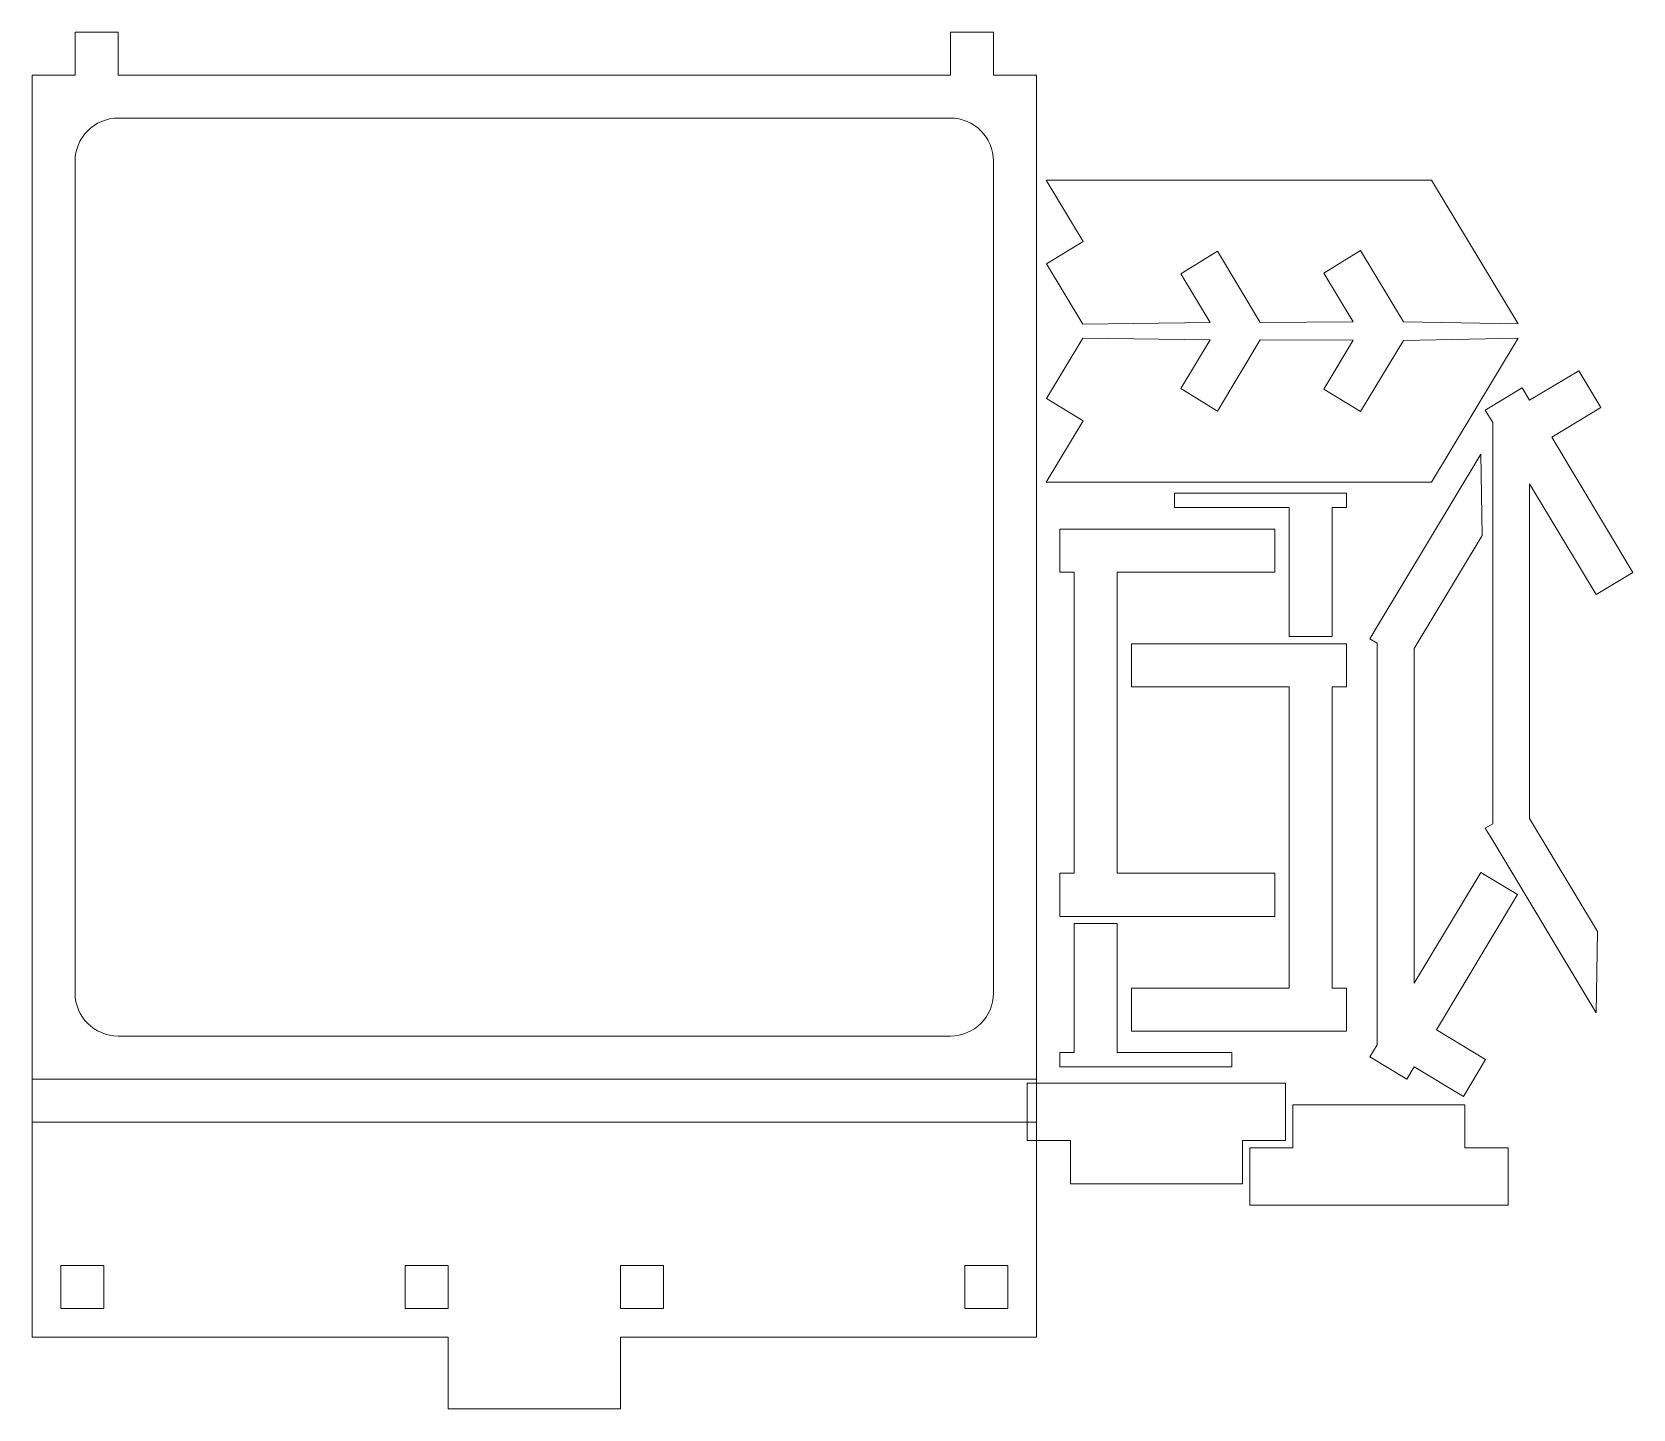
# Model space of a CAD drawing. Header units: centimetres. Extents: x -67.6 to -20.6, y -25.4 to 27.8.
# Drawn here: x -52.31 to -41.15, y -25.35 to -15.75 of the extents above; entities that cross this region are included whole.
import ezdxf

# ---------------------------------------------------------------- set-up
doc = ezdxf.new("R2010")
doc.units = ezdxf.units.CM
doc.header["$MEASUREMENT"] = 0
doc.layers.add('Layer 1', color=7, linetype='Continuous')

msp = doc.modelspace()

# ---------------------------------------------------------------- linework, layer by layer
at = {"layer": 'Layer 1', "color": 250, "lineweight": 9}
for points, knots in [([(-52.30775, -16.0543), (-52.30775, -16.0543), (-52.00775, -16.0543), (-52.00775, -16.0543), (-52.00775, -16.0543), (-52.00775, -15.7543), (-52.00775, -15.7543), (-52.00775, -15.7543), (-51.70775, -15.7543), (-51.70775, -15.7543), (-51.70775, -15.7543), (-51.70775, -16.0543), (-51.70775, -16.0543), (-51.70775, -16.0543), (-45.90775, -16.0543), (-45.90775, -16.0543), (-45.90775, -16.0543), (-45.90775, -15.7543), (-45.90775, -15.7543), (-45.90775, -15.7543), (-45.60775, -15.7543), (-45.60775, -15.7543), (-45.60775, -15.7543), (-45.60775, -16.0543), (-45.60775, -16.0543), (-45.60775, -16.0543), (-45.30775, -16.0543), (-45.30775, -16.0543), (-45.30775, -18.98763), (-45.30775, -21.92097), (-45.30775, -24.8543), (-45.30775, -24.8543), (-48.20775, -24.8543), (-48.20775, -24.8543), (-48.20775, -24.8543), (-48.20775, -25.3543), (-48.20775, -25.3543), (-48.20775, -25.3543), (-49.40775, -25.3543), (-49.40775, -25.3543), (-49.40775, -25.3543), (-49.40775, -24.8543), (-49.40775, -24.8543), (-49.40775, -24.8543), (-52.30775, -24.8543), (-52.30775, -24.8543), (-52.30775, -21.92097), (-52.30775, -18.98763), (-52.30775, -16.0543)], [0, 0, 0, 0, 0.0625, 0.0625, 0.0625, 0.125, 0.125, 0.125, 0.1875, 0.1875, 0.1875, 0.25, 0.25, 0.25, 0.3125, 0.3125, 0.3125, 0.375, 0.375, 0.375, 0.4375, 0.4375, 0.4375, 0.5, 0.5, 0.5, 0.5625, 0.5625, 0.5625, 0.625, 0.625, 0.625, 0.6875, 0.6875, 0.6875, 0.75, 0.75, 0.75, 0.8125, 0.8125, 0.8125, 0.875, 0.875, 0.875, 0.9375, 0.9375, 0.9375, 1, 1, 1, 1]), ([(-51.70775, -16.3543), (-51.70775, -16.3543), (-45.90775, -16.3543), (-45.90775, -16.3543), (-45.74275, -16.3543), (-45.60775, -16.4893), (-45.60775, -16.65431), (-45.60775, -16.65431), (-45.60775, -22.45429), (-45.60775, -22.45429), (-45.60775, -22.6193), (-45.74275, -22.7543), (-45.90775, -22.7543), (-45.90775, -22.7543), (-51.70775, -22.7543), (-51.70775, -22.7543), (-51.87274, -22.7543), (-52.00775, -22.6193), (-52.00775, -22.45429), (-52.00775, -22.45429), (-52.00775, -16.65431), (-52.00775, -16.65431), (-52.00775, -16.4893), (-51.87274, -16.3543), (-51.70775, -16.3543)], [0, 0, 0, 0, 0.125, 0.125, 0.125, 0.25, 0.25, 0.25, 0.375, 0.375, 0.375, 0.5, 0.5, 0.5, 0.625, 0.625, 0.625, 0.75, 0.75, 0.75, 0.875, 0.875, 0.875, 1, 1, 1, 1]), ([(-44.98582, -17.79015), (-44.98582, -17.79015), (-44.09814, -17.78001), (-44.09814, -17.78001), (-44.09814, -17.78001), (-44.30252, -17.44036), (-44.30252, -17.44036), (-44.30252, -17.44036), (-44.04733, -17.2826), (-44.04733, -17.2826), (-44.04733, -17.2826), (-43.74829, -17.77956), (-43.74829, -17.77956), (-43.74829, -17.77956), (-43.10091, -17.77569), (-43.10091, -17.77569), (-43.10091, -17.77569), (-43.30529, -17.43605), (-43.30529, -17.43605), (-43.30529, -17.43605), (-43.0501, -17.27828), (-43.0501, -17.27828), (-43.0501, -17.27828), (-42.75106, -17.77525), (-42.75106, -17.77525), (-42.75106, -17.77525), (-41.95168, -17.7897), (-41.95168, -17.7897), (-41.95168, -17.7897), (-42.55534, -16.78649), (-42.55534, -16.78649), (-42.55534, -16.78649), (-45.23962, -16.78649), (-45.23962, -16.78649), (-45.23962, -16.78649), (-44.98183, -17.21491), (-44.98183, -17.21491), (-44.98183, -17.21491), (-45.23888, -17.36958), (-45.23888, -17.36958), (-45.23888, -17.36958), (-44.98582, -17.79015), (-44.98582, -17.79015)], [0, 0, 0, 0, 0.07142857, 0.07142857, 0.07142857, 0.14285714, 0.14285714, 0.14285714, 0.21428571, 0.21428571, 0.21428571, 0.28571429, 0.28571429, 0.28571429, 0.35714286, 0.35714286, 0.35714286, 0.42857143, 0.42857143, 0.42857143, 0.5, 0.5, 0.5, 0.57142857, 0.57142857, 0.57142857, 0.64285714, 0.64285714, 0.64285714, 0.71428571, 0.71428571, 0.71428571, 0.78571429, 0.78571429, 0.78571429, 0.85714286, 0.85714286, 0.85714286, 0.92857143, 0.92857143, 0.92857143, 1, 1, 1, 1]), ([(-44.98582, -17.88925), (-44.98582, -17.88925), (-44.09814, -17.89939), (-44.09814, -17.89939), (-44.09814, -17.89939), (-44.30252, -18.23904), (-44.30252, -18.23904), (-44.30252, -18.23904), (-44.04733, -18.3968), (-44.04733, -18.3968), (-44.04733, -18.3968), (-43.74829, -17.89984), (-43.74829, -17.89984), (-43.74829, -17.89984), (-43.10091, -17.90371), (-43.10091, -17.90371), (-43.10091, -17.90371), (-43.30529, -18.24335), (-43.30529, -18.24335), (-43.30529, -18.24335), (-43.0501, -18.40112), (-43.0501, -18.40112), (-43.0501, -18.40112), (-42.75106, -17.90415), (-42.75106, -17.90415), (-42.75106, -17.90415), (-41.95168, -17.8897), (-41.95168, -17.8897), (-41.95168, -17.8897), (-42.55534, -18.89291), (-42.55534, -18.89291), (-42.55534, -18.89291), (-45.23962, -18.89291), (-45.23962, -18.89291), (-45.23962, -18.89291), (-44.98183, -18.46449), (-44.98183, -18.46449), (-44.98183, -18.46449), (-45.23888, -18.30982), (-45.23888, -18.30982), (-45.23888, -18.30982), (-44.98582, -17.88925), (-44.98582, -17.88925)], [0, 0, 0, 0, 0.07142857, 0.07142857, 0.07142857, 0.14285714, 0.14285714, 0.14285714, 0.21428571, 0.21428571, 0.21428571, 0.28571429, 0.28571429, 0.28571429, 0.35714286, 0.35714286, 0.35714286, 0.42857143, 0.42857143, 0.42857143, 0.5, 0.5, 0.5, 0.57142857, 0.57142857, 0.57142857, 0.64285714, 0.64285714, 0.64285714, 0.71428571, 0.71428571, 0.71428571, 0.78571429, 0.78571429, 0.78571429, 0.85714286, 0.85714286, 0.85714286, 0.92857143, 0.92857143, 0.92857143, 1, 1, 1, 1]), ([(-41.87137, -21.23673), (-41.87137, -21.23673), (-41.87136, -18.90435), (-41.87136, -18.90435), (-41.87136, -18.90435), (-41.40832, -19.6761), (-41.40832, -19.6761), (-41.40832, -19.6761), (-41.15107, -19.52175), (-41.15107, -19.52175), (-41.15107, -19.52175), (-41.71701, -18.5785), (-41.71701, -18.5785), (-41.71701, -18.5785), (-41.37401, -18.37271), (-41.37401, -18.37271), (-41.37401, -18.37271), (-41.52836, -18.11546), (-41.52836, -18.11546), (-41.52836, -18.11546), (-41.87136, -18.32126), (-41.87136, -18.32126), (-41.87136, -18.32126), (-41.92281, -18.23551), (-41.92281, -18.23551), (-41.92281, -18.23551), (-42.18006, -18.38985), (-42.18006, -18.38985), (-42.18006, -18.38985), (-42.12861, -18.4756), (-42.12861, -18.4756), (-42.12861, -18.4756), (-42.12862, -21.27446), (-42.12862, -21.27446), (-42.12862, -21.27446), (-42.18007, -21.30533), (-42.18007, -21.30533), (-42.18007, -21.30533), (-42.12862, -21.39108), (-42.12862, -21.39108), (-42.12862, -21.39108), (-41.40833, -22.59157), (-41.40833, -22.59157), (-41.40833, -22.59157), (-41.39829, -22.02521), (-41.39829, -22.02521), (-41.39829, -22.02521), (-41.87137, -21.23673), (-41.87137, -21.23673)], [0, 0, 0, 0, 0.0625, 0.0625, 0.0625, 0.125, 0.125, 0.125, 0.1875, 0.1875, 0.1875, 0.25, 0.25, 0.25, 0.3125, 0.3125, 0.3125, 0.375, 0.375, 0.375, 0.4375, 0.4375, 0.4375, 0.5, 0.5, 0.5, 0.5625, 0.5625, 0.5625, 0.625, 0.625, 0.625, 0.6875, 0.6875, 0.6875, 0.75, 0.75, 0.75, 0.8125, 0.8125, 0.8125, 0.875, 0.875, 0.875, 0.9375, 0.9375, 0.9375, 1, 1, 1, 1]), ([(-42.67544, -20.05334), (-42.67544, -20.05334), (-42.67544, -22.38572), (-42.67544, -22.38572), (-42.67544, -22.38572), (-42.21239, -21.61398), (-42.21239, -21.61398), (-42.21239, -21.61398), (-41.95515, -21.76833), (-41.95515, -21.76833), (-41.95515, -21.76833), (-42.52109, -22.71157), (-42.52109, -22.71157), (-42.52109, -22.71157), (-42.17809, -22.91737), (-42.17809, -22.91737), (-42.17809, -22.91737), (-42.33244, -23.17461), (-42.33244, -23.17461), (-42.33244, -23.17461), (-42.67544, -22.96882), (-42.67544, -22.96882), (-42.67544, -22.96882), (-42.72689, -23.05456), (-42.72689, -23.05456), (-42.72689, -23.05456), (-42.98414, -22.90022), (-42.98414, -22.90022), (-42.98414, -22.90022), (-42.93269, -22.81447), (-42.93269, -22.81447), (-42.93269, -22.81447), (-42.93269, -20.01561), (-42.93269, -20.01561), (-42.93269, -20.01561), (-42.98414, -19.98474), (-42.98414, -19.98474), (-42.98414, -19.98474), (-42.93269, -19.89899), (-42.93269, -19.89899), (-42.93269, -19.89899), (-42.21239, -18.6985), (-42.21239, -18.6985), (-42.21239, -18.6985), (-42.20236, -19.26487), (-42.20236, -19.26487), (-42.20236, -19.26487), (-42.67544, -20.05334), (-42.67544, -20.05334)], [0, 0, 0, 0, 0.0625, 0.0625, 0.0625, 0.125, 0.125, 0.125, 0.1875, 0.1875, 0.1875, 0.25, 0.25, 0.25, 0.3125, 0.3125, 0.3125, 0.375, 0.375, 0.375, 0.4375, 0.4375, 0.4375, 0.5, 0.5, 0.5, 0.5625, 0.5625, 0.5625, 0.625, 0.625, 0.625, 0.6875, 0.6875, 0.6875, 0.75, 0.75, 0.75, 0.8125, 0.8125, 0.8125, 0.875, 0.875, 0.875, 0.9375, 0.9375, 0.9375, 1, 1, 1, 1]), ([(-43.14634, -18.96971), (-43.14634, -18.96971), (-43.14634, -19.06971), (-43.14634, -19.06971), (-43.14634, -19.06971), (-43.24634, -19.06971), (-43.24634, -19.06971), (-43.24634, -19.06971), (-43.24634, -19.96971), (-43.24634, -19.96971), (-43.24634, -19.96971), (-43.54634, -19.96971), (-43.54634, -19.96971), (-43.54634, -19.96971), (-43.54634, -19.06971), (-43.54634, -19.06971), (-43.54634, -19.06971), (-44.34634, -19.06971), (-44.34634, -19.06971), (-44.34634, -19.06971), (-44.34634, -18.96971), (-44.34634, -18.96971), (-43.94634, -18.96971), (-43.54634, -18.96971), (-43.14634, -18.96971)], [0, 0, 0, 0, 0.125, 0.125, 0.125, 0.25, 0.25, 0.25, 0.375, 0.375, 0.375, 0.5, 0.5, 0.5, 0.625, 0.625, 0.625, 0.75, 0.75, 0.75, 0.875, 0.875, 0.875, 1, 1, 1, 1]), ([(-45.14634, -19.51971), (-45.14634, -19.51971), (-45.14634, -19.21971), (-45.14634, -19.21971), (-45.14634, -19.21971), (-43.64634, -19.21971), (-43.64634, -19.21971), (-43.64634, -19.21971), (-43.64634, -19.51971), (-43.64634, -19.51971), (-43.64634, -19.51971), (-44.74634, -19.51971), (-44.74634, -19.51971), (-44.74634, -19.51971), (-44.74634, -21.61971), (-44.74634, -21.61971), (-44.74634, -21.61971), (-43.64634, -21.61971), (-43.64634, -21.61971), (-43.64634, -21.61971), (-43.64634, -21.91971), (-43.64634, -21.91971), (-43.64634, -21.91971), (-45.14634, -21.91971), (-45.14634, -21.91971), (-45.14634, -21.91971), (-45.14634, -21.61971), (-45.14634, -21.61971), (-45.14634, -21.61971), (-45.04634, -21.61971), (-45.04634, -21.61971), (-45.04634, -21.61971), (-45.04634, -19.51971), (-45.04634, -19.51971), (-45.04634, -19.51971), (-45.14634, -19.51971), (-45.14634, -19.51971)], [0, 0, 0, 0, 0.08333333, 0.08333333, 0.08333333, 0.16666667, 0.16666667, 0.16666667, 0.25, 0.25, 0.25, 0.33333333, 0.33333333, 0.33333333, 0.41666667, 0.41666667, 0.41666667, 0.5, 0.5, 0.5, 0.58333333, 0.58333333, 0.58333333, 0.66666667, 0.66666667, 0.66666667, 0.75, 0.75, 0.75, 0.83333333, 0.83333333, 0.83333333, 0.91666667, 0.91666667, 0.91666667, 1, 1, 1, 1]), ([(-43.14634, -22.41971), (-43.14634, -22.41971), (-43.14634, -22.71971), (-43.14634, -22.71971), (-43.14634, -22.71971), (-44.64634, -22.71971), (-44.64634, -22.71971), (-44.64634, -22.71971), (-44.64634, -22.41971), (-44.64634, -22.41971), (-44.64634, -22.41971), (-43.54634, -22.41971), (-43.54634, -22.41971), (-43.54634, -22.41971), (-43.54634, -20.31971), (-43.54634, -20.31971), (-43.54634, -20.31971), (-44.64634, -20.31971), (-44.64634, -20.31971), (-44.64634, -20.31971), (-44.64634, -20.01971), (-44.64634, -20.01971), (-44.64634, -20.01971), (-43.14634, -20.01971), (-43.14634, -20.01971), (-43.14634, -20.01971), (-43.14634, -20.31971), (-43.14634, -20.31971), (-43.14634, -20.31971), (-43.24634, -20.31971), (-43.24634, -20.31971), (-43.24634, -20.31971), (-43.24634, -22.41971), (-43.24634, -22.41971), (-43.24634, -22.41971), (-43.14634, -22.41971), (-43.14634, -22.41971)], [0, 0, 0, 0, 0.08333333, 0.08333333, 0.08333333, 0.16666667, 0.16666667, 0.16666667, 0.25, 0.25, 0.25, 0.33333333, 0.33333333, 0.33333333, 0.41666667, 0.41666667, 0.41666667, 0.5, 0.5, 0.5, 0.58333333, 0.58333333, 0.58333333, 0.66666667, 0.66666667, 0.66666667, 0.75, 0.75, 0.75, 0.83333333, 0.83333333, 0.83333333, 0.91666667, 0.91666667, 0.91666667, 1, 1, 1, 1]), ([(-45.14634, -22.96971), (-45.14634, -22.96971), (-45.14634, -22.86971), (-45.14634, -22.86971), (-45.14634, -22.86971), (-45.04634, -22.86971), (-45.04634, -22.86971), (-45.04634, -22.86971), (-45.04634, -21.96971), (-45.04634, -21.96971), (-45.04634, -21.96971), (-44.74634, -21.96971), (-44.74634, -21.96971), (-44.74634, -21.96971), (-44.74634, -22.86971), (-44.74634, -22.86971), (-44.74634, -22.86971), (-43.94634, -22.86971), (-43.94634, -22.86971), (-43.94634, -22.86971), (-43.94634, -22.96971), (-43.94634, -22.96971), (-44.34634, -22.96971), (-44.74634, -22.96971), (-45.14634, -22.96971)], [0, 0, 0, 0, 0.125, 0.125, 0.125, 0.25, 0.25, 0.25, 0.375, 0.375, 0.375, 0.5, 0.5, 0.5, 0.625, 0.625, 0.625, 0.75, 0.75, 0.75, 0.875, 0.875, 0.875, 1, 1, 1, 1]), ([(-43.87183, -23.78353), (-43.87183, -23.78353), (-45.07183, -23.78353), (-45.07183, -23.78353), (-45.07183, -23.78353), (-45.07183, -23.48353), (-45.07183, -23.48353), (-45.07183, -23.48353), (-45.37183, -23.48353), (-45.37183, -23.48353), (-45.37183, -23.48353), (-45.37183, -23.08353), (-45.37183, -23.08353), (-45.37183, -23.08353), (-43.57183, -23.08353), (-43.57183, -23.08353), (-43.57183, -23.08353), (-43.57183, -23.48353), (-43.57183, -23.48353), (-43.57183, -23.48353), (-43.87183, -23.48353), (-43.87183, -23.48353), (-43.87183, -23.48353), (-43.87183, -23.78353), (-43.87183, -23.78353)], [0, 0, 0, 0, 0.125, 0.125, 0.125, 0.25, 0.25, 0.25, 0.375, 0.375, 0.375, 0.5, 0.5, 0.5, 0.625, 0.625, 0.625, 0.75, 0.75, 0.75, 0.875, 0.875, 0.875, 1, 1, 1, 1]), ([(-42.32183, -23.23353), (-42.32183, -23.23353), (-43.52183, -23.23353), (-43.52183, -23.23353), (-43.52183, -23.23353), (-43.52183, -23.53353), (-43.52183, -23.53353), (-43.52183, -23.53353), (-43.82183, -23.53353), (-43.82183, -23.53353), (-43.82183, -23.53353), (-43.82183, -23.93353), (-43.82183, -23.93353), (-43.82183, -23.93353), (-42.02183, -23.93353), (-42.02183, -23.93353), (-42.02183, -23.93353), (-42.02183, -23.53353), (-42.02183, -23.53353), (-42.02183, -23.53353), (-42.32183, -23.53353), (-42.32183, -23.53353), (-42.32183, -23.53353), (-42.32183, -23.23353), (-42.32183, -23.23353)], [0, 0, 0, 0, 0.125, 0.125, 0.125, 0.25, 0.25, 0.25, 0.375, 0.375, 0.375, 0.5, 0.5, 0.5, 0.625, 0.625, 0.625, 0.75, 0.75, 0.75, 0.875, 0.875, 0.875, 1, 1, 1, 1]), ([(-52.10775, -24.3543), (-52.10775, -24.3543), (-51.80775, -24.3543), (-51.80775, -24.3543), (-51.80775, -24.3543), (-51.80775, -24.6543), (-51.80775, -24.6543), (-51.80775, -24.6543), (-52.10775, -24.6543), (-52.10775, -24.6543), (-52.10775, -24.6543), (-52.10775, -24.3543), (-52.10775, -24.3543)], [0, 0, 0, 0, 0.25, 0.25, 0.25, 0.5, 0.5, 0.5, 0.75, 0.75, 0.75, 1, 1, 1, 1]), ([(-49.70775, -24.3543), (-49.70775, -24.3543), (-49.40775, -24.3543), (-49.40775, -24.3543), (-49.40775, -24.3543), (-49.40775, -24.6543), (-49.40775, -24.6543), (-49.40775, -24.6543), (-49.70775, -24.6543), (-49.70775, -24.6543), (-49.70775, -24.6543), (-49.70775, -24.3543), (-49.70775, -24.3543)], [0, 0, 0, 0, 0.25, 0.25, 0.25, 0.5, 0.5, 0.5, 0.75, 0.75, 0.75, 1, 1, 1, 1]), ([(-48.20775, -24.3543), (-48.20775, -24.3543), (-47.90775, -24.3543), (-47.90775, -24.3543), (-47.90775, -24.3543), (-47.90775, -24.6543), (-47.90775, -24.6543), (-47.90775, -24.6543), (-48.20775, -24.6543), (-48.20775, -24.6543), (-48.20775, -24.6543), (-48.20775, -24.3543), (-48.20775, -24.3543)], [0, 0, 0, 0, 0.25, 0.25, 0.25, 0.5, 0.5, 0.5, 0.75, 0.75, 0.75, 1, 1, 1, 1]), ([(-45.80775, -24.3543), (-45.80775, -24.3543), (-45.50775, -24.3543), (-45.50775, -24.3543), (-45.50775, -24.3543), (-45.50775, -24.6543), (-45.50775, -24.6543), (-45.50775, -24.6543), (-45.80775, -24.6543), (-45.80775, -24.6543), (-45.80775, -24.6543), (-45.80775, -24.3543), (-45.80775, -24.3543)], [0, 0, 0, 0, 0.25, 0.25, 0.25, 0.5, 0.5, 0.5, 0.75, 0.75, 0.75, 1, 1, 1, 1])]:
    msp.add_open_spline(points, degree=3, knots=knots, dxfattribs=at)
at = {"layer": 'Layer 1', "color": 240, "lineweight": 9}
for points in [[(-45.30775, -23.0543), (-45.30775, -23.0543), (-52.30775, -23.0543), (-52.30775, -23.0543)], [(-52.30775, -23.3543), (-52.30775, -23.3543), (-45.30775, -23.3543), (-45.30775, -23.3543)]]:
    msp.add_open_spline(points, degree=3, dxfattribs=at)

doc.saveas('drawing.dxf')
